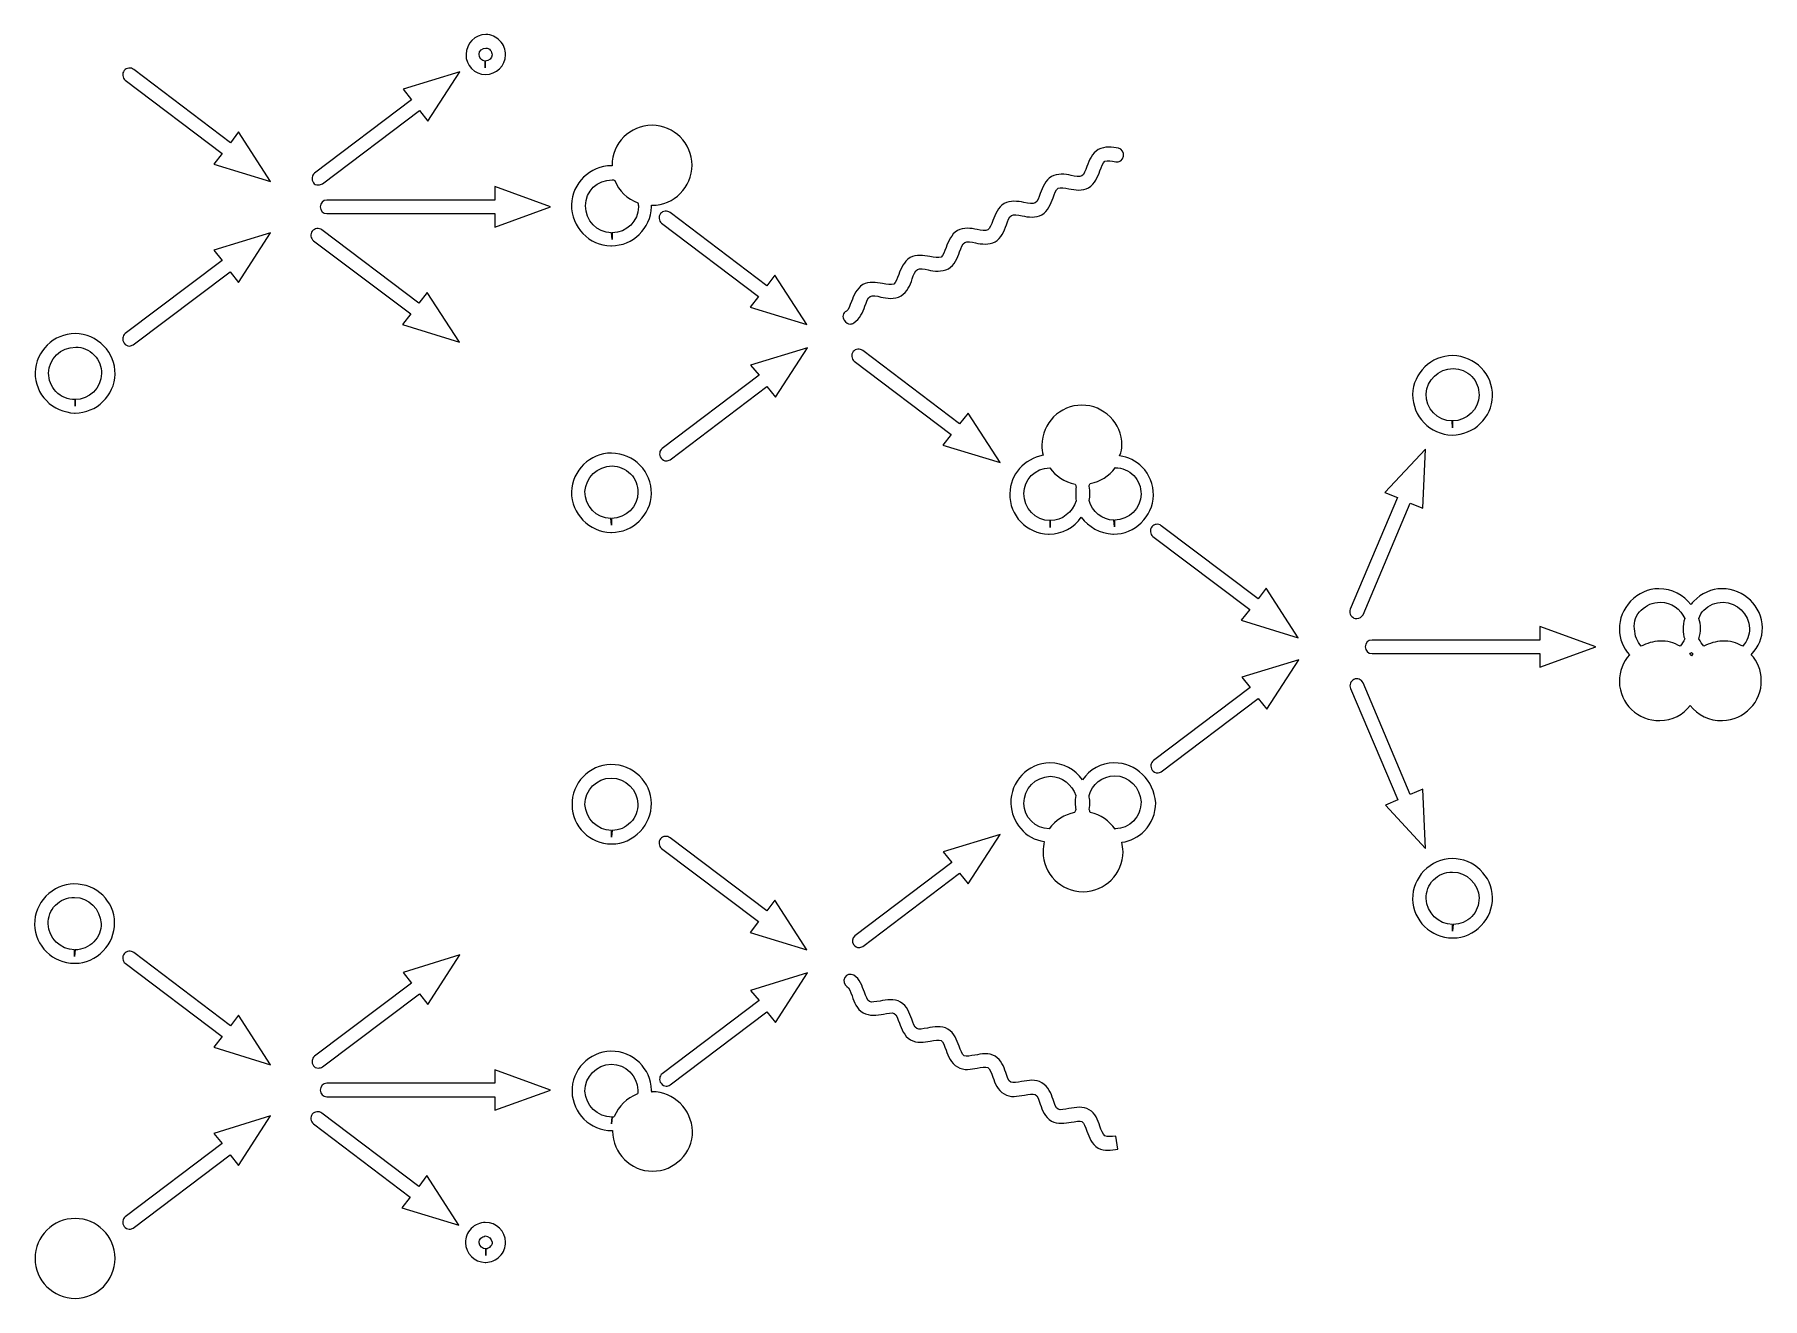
# Model space of a CAD drawing. Extents: x 37 to 283, y -132 to 47.
import ezdxf

# ---------------------------------------------------------------- set-up
doc = ezdxf.new("R2010")
doc.units = 0
doc.layers.get('0').update_dxf_attribs({"linetype": 'CONTINUOUS'})

msp = doc.modelspace()

# ---------------------------------------------------------------- linework, layer by layer
at = {"color": 7}
for points in [[(101.36, 45.28), (101.36, 45.28)], [(65.12, 31.84), (51.36, 42.24)], [(78.16, 26), (91.92, 36.4), (93.12, 34.88), (97.68, 41.92), (89.6, 39.44), (90.8, 37.92), (77.04, 27.52)], [(101.28, 43.44), (101.28, 42.48), (101.28, 43.44)], [(50.16, 40.72), (63.92, 30.32), (62.72, 28.8), (70.8, 26.32), (66.24, 33.36), (65.12, 31.84), (65.12, 31.84)], [(101.28, 41.52), (101.28, 41.52), (101.28, 41.52)], [(119.28, 28.64), (119.28, 28.56), (119.2, 28.56)], [(77.6, 25.84), (77.6, 25.84)], [(78.8, 21.76), (102.64, 21.76), (102.64, 19.84), (110.56, 22.72), (102.64, 25.6), (102.64, 23.68), (102.64, 23.68)], [(119.28, 26.56), (119.28, 26.56)], [(119.28, 26.56), (119.28, 26.56)], [(102.64, 23.68), (78.8, 23.68)], [(124.88, 22.96), (124.96, 22.96)], [(126.32, 20.4), (140.08, 10), (138.88, 8.48), (146.96, 6), (142.4, 13.04), (141.28, 11.52), (141.28, 11.52)], [(141.28, 11.52), (127.52, 21.92)], [(51.28, 3.12), (65.04, 13.52), (66.24, 12), (70.8, 19.04), (62.72, 16.56), (63.92, 15.12), (63.92, 15.12)], [(76.88, 17.92), (90.72, 7.52), (90.72, 7.52)], [(90.72, 7.52), (89.52, 6), (97.6, 3.52), (93.04, 10.56), (91.84, 9.04), (78.08, 19.44)], [(119.12, 17.2), (119.2, 17.2), (119.2, 17.2)], [(119.12, 17.2), (119.12, 17.2)], [(119.28, 19.04), (119.28, 18.08), (119.2, 19.04)], [(63.92, 15.12), (50.16, 4.72)], [(153.12, 6.08), (153.12, 6.08)], [(43.04, 4.72), (43.04, 4.72)], [(43.12, 2.8), (43.12, 2.8)], [(127.52, -13.2), (141.28, -2.8), (142.48, -4.32), (147.04, 2.72), (138.96, 0.24), (140.16, -1.2), (140.16, -1.2)], [(153.68, 0.8), (167.44, -9.6), (166.24, -11.12), (174.4, -13.6), (169.84, -6.56), (169.84, -6.56)], [(169.84, -6.56), (168.64, -8.08), (154.88, 2.32)], [(140.16, -1.2), (126.4, -11.6)], [(238.72, -0.24), (238.72, -0.24)], [(238.72, -0.24), (238.72, -0.24)], [(43.04, -4.64), (43.04, -5.6), (43.04, -4.64)], [(43.04, -4.64), (43.04, -4.64)], [(42.96, -6.56), (43.04, -6.56)], [(238.64, -7.68), (238.64, -8.64), (238.56, -7.68)], [(238.56, -9.68), (238.56, -9.68), (238.56, -9.68)], [(191.68, -11.12), (191.68, -11.12)], [(225.92, -35.2), (232.64, -19.36), (234.4, -20.08), (234.8, -11.68), (229.04, -17.84), (230.8, -18.56), (224.08, -34.4)], [(119.28, -14.08), (119.28, -14.08)], [(119.28, -14.08), (119.28, -14.08)], [(190.72, -14.32), (190.72, -14.32)], [(190.72, -14.32), (190.72, -14.32)], [(119.2, -21.52), (119.2, -22.48), (119.12, -21.52)], [(181.52, -21.84), (181.52, -22.8), (181.52, -21.84), (181.52, -21.84)], [(190.64, -21.76), (190.64, -22.72), (190.56, -21.76)], [(119.12, -23.52), (119.2, -23.52)], [(119.12, -23.52), (119.12, -23.52)], [(181.28, -23.76), (181.36, -23.76)], [(190.4, -23.76), (190.48, -23.76)], [(196.08, -24.08), (209.84, -34.48), (208.64, -36), (216.72, -38.48), (212.16, -31.44), (211.04, -32.96), (211.04, -32.96)], [(211.04, -32.96), (197.28, -22.56)], [(267.92, -31.52), (267.92, -31.52)], [(276.88, -31.52), (276.88, -31.52)], [(224.64, -35.68), (224.64, -35.68)], [(265.44, -34.56), (265.44, -34.56)], [(274.32, -34.56), (274.32, -34.56)], [(227.2, -40.72), (251.04, -40.72), (251.04, -42.64), (258.96, -39.76), (251.04, -36.88), (251.04, -38.8), (251.04, -38.8)], [(251.04, -38.8), (227.2, -38.8)], [(282.64, -37.04), (282.64, -37.04)], [(197.28, -57.52), (211.04, -47.12), (212.24, -48.64), (216.8, -41.6), (208.72, -44.08), (209.92, -45.52), (209.92, -45.52)], [(272.32, -40.8), (272.32, -40.8)], [(209.92, -45.52), (196.16, -55.92)], [(224.16, -45.68), (230.88, -61.52), (229.12, -62.24), (234.8, -68.4), (234.8, -68.4)], [(234.8, -68.4), (234.4, -60), (232.64, -60.72), (225.92, -44.88)], [(181.44, -56.24), (181.44, -56.24)], [(190.56, -56.24), (190.56, -56.24)], [(190.56, -56.24), (190.56, -56.24)], [(119.12, -56.48), (119.12, -56.48)], [(119.2, -58.4), (119.2, -58.4)], [(177.76, -62), (177.76, -62)], [(119.28, -65.84), (119.2, -66.8), (119.2, -65.84)], [(190.72, -65.6), (190.72, -65.68)], [(193.36, -64.48), (193.36, -64.48)], [(119.2, -67.76), (119.28, -67.76)], [(119.2, -67.76), (119.2, -67.76)], [(126.32, -68.4), (140.08, -78.8), (138.88, -80.32), (146.96, -82.8), (142.4, -75.76), (141.28, -77.28), (141.28, -77.28)], [(141.28, -77.28), (127.52, -66.88)], [(154.88, -82.32), (168.64, -71.92), (169.84, -73.44), (174.4, -66.4), (166.32, -68.88), (167.52, -70.4), (153.76, -80.8)], [(238.56, -69.84), (238.56, -69.84)], [(238.56, -69.84), (238.56, -69.84)], [(42.88, -73.44), (42.88, -73.44)], [(42.88, -73.44), (42.88, -73.44)], [(241.36, -78.08), (241.36, -78.08)], [(238.72, -79.2), (238.64, -80.16), (238.64, -79.2)], [(43.04, -82.8), (42.96, -83.76), (42.96, -82.8)], [(45.68, -81.68), (45.68, -81.68)], [(65.12, -93.6), (51.36, -83.2)], [(153.6, -82.08), (153.6, -82.08)], [(238.64, -81.12), (238.72, -81.12)], [(42.96, -84.72), (43.04, -84.72)], [(50.16, -84.72), (63.92, -95.12), (62.72, -96.64), (70.8, -99.12), (66.24, -92.08), (65.12, -93.6), (65.12, -93.6)], [(78.16, -99.44), (91.92, -89.04), (93.12, -90.56), (97.68, -83.52), (89.6, -86), (90.8, -87.52), (77.04, -97.92)], [(127.52, -102), (141.28, -91.6), (142.48, -93.12), (147.04, -86.08), (138.96, -88.56), (140.16, -90), (140.16, -90)], [(140.16, -90), (126.4, -100.4)], [(119.12, -97.2), (119.12, -97.2)], [(77.6, -99.6), (77.6, -99.6)], [(78.8, -103.68), (102.64, -103.68), (102.64, -105.6), (110.56, -102.72), (102.64, -99.84), (102.64, -101.76), (102.64, -101.76)], [(102.64, -101.76), (78.8, -101.76)], [(124.96, -102.96), (124.96, -102.96)], [(51.28, -122.32), (65.04, -111.92), (66.24, -113.44), (70.8, -106.4), (62.72, -108.88), (63.92, -110.32), (63.92, -110.32)], [(76.88, -107.52), (90.64, -117.92), (89.44, -119.44), (97.52, -121.92), (92.96, -114.88), (91.84, -116.4), (91.84, -116.4)], [(91.84, -116.4), (78.08, -106)], [(119.28, -106.56), (119.2, -107.52), (119.28, -106.56), (119.28, -106.56)], [(63.92, -110.32), (50.16, -120.72)], [(119.28, -108.48), (119.36, -108.48), (119.36, -108.56)], [(189.28, -109.2), (189.28, -109.2)], [(191.12, -111.12), (190.8, -109.28)], [(43.04, -120.96), (43.04, -120.96)], [(101.28, -121.52), (101.28, -121.52)], [(101.28, -121.52), (101.28, -121.52)], [(102, -124.96), (102, -124.96)], [(101.28, -127.2), (101.36, -127.2)], [(101.36, -125.28), (101.36, -126.24), (101.36, -125.28)]]:
    msp.add_lwpolyline(points, dxfattribs=at)
for points in [[(101.36, 47.2), (99.84, 47.2), (98.56, 45.92), (98.56, 44.4)], [(103.36, 46.32), (102.8, 46.88), (102.16, 47.2), (101.36, 47.2)], [(98.56, 44.4), (98.48, 42.8), (99.76, 41.52), (101.28, 41.52)], [(100.4, 44.4), (100.4, 44.88), (100.88, 45.28), (101.36, 45.28)], [(101.28, 43.44), (100.8, 43.44), (100.4, 43.84), (100.4, 44.4)], [(101.28, 41.52), (102.88, 41.52), (104.16, 42.8), (104.16, 44.32)], [(102.24, 44.32), (102.24, 43.84), (101.84, 43.44), (101.28, 43.44)], [(101.36, 45.28), (101.6, 45.28), (101.84, 45.2), (102, 44.96)], [(102, 44.96), (102.16, 44.8), (102.24, 44.56), (102.24, 44.32)], [(104.16, 44.32), (104.16, 45.04), (103.92, 45.76), (103.36, 46.32)], [(50, 42.08), (49.68, 41.68), (49.76, 41.04), (50.16, 40.72)], [(51.36, 42.24), (50.96, 42.56), (50.32, 42.48), (50, 42.08)], [(124.96, 34.32), (121.84, 34.32), (119.28, 31.76), (119.28, 28.64)], [(130.64, 28.64), (130.64, 31.76), (128.08, 34.32), (124.96, 34.32)], [(188.32, 30.88), (187.44, 30.32), (187.04, 29.36), (186.72, 28.48)], [(191.2, 31.04), (190.32, 31.2), (189.28, 31.36), (188.32, 30.88)], [(190.8, 29.12), (191.28, 29.04), (191.84, 29.36), (191.92, 29.92)], [(191.92, 29.92), (192, 30.4), (191.68, 30.96), (191.2, 31.04)], [(77.04, 27.52), (76.64, 27.2), (76.56, 26.64), (76.88, 26.16)], [(119.2, 28.56), (116.16, 28.56), (113.6, 26.08), (113.52, 23.04)], [(124.96, 22.96), (128.08, 22.96), (130.64, 25.52), (130.64, 28.64)], [(181.68, 27.04), (180.8, 26.48), (180.4, 25.52), (180.08, 24.64)], [(184.48, 27.2), (183.6, 27.36), (182.56, 27.52), (181.68, 27.04)], [(186, 27.12), (185.68, 26.96), (185.04, 27.04), (184.48, 27.2)], [(186.72, 28.48), (186.48, 27.92), (186.32, 27.28), (186, 27.12)], [(186.96, 25.44), (187.84, 26), (188.24, 26.96), (188.56, 27.84)], [(188.56, 27.84), (188.8, 28.4), (188.96, 29.04), (189.28, 29.2)], [(189.28, 29.2), (189.6, 29.36), (190.24, 29.28), (190.8, 29.12)], [(76.88, 26.16), (76.96, 25.92), (77.28, 25.84), (77.6, 25.84)], [(77.6, 25.84), (77.76, 25.84), (78, 25.92), (78.16, 26)], [(115.52, 22.88), (115.52, 24.96), (117.2, 26.56), (119.28, 26.56)], [(119.28, 26.56), (119.44, 26.56), (119.52, 26.56), (119.68, 26.48)], [(119.68, 26.48), (120.24, 24.96), (121.44, 23.84), (122.96, 23.28)], [(180.08, 24.64), (179.92, 24.08), (179.68, 23.44), (179.36, 23.28)], [(181.92, 24), (182.08, 24.56), (182.32, 25.2), (182.64, 25.36)], [(182.64, 25.36), (182.96, 25.52), (183.6, 25.44), (184.16, 25.28)], [(184.16, 25.28), (185.04, 25.12), (186.08, 24.96), (186.96, 25.44)], [(78.8, 23.68), (78.24, 23.68), (77.84, 23.28), (77.84, 22.72)], [(77.84, 22.72), (77.84, 22.16), (78.24, 21.76), (78.8, 21.76)], [(113.52, 23.04), (113.52, 19.84), (116, 17.2), (119.12, 17.2)], [(119.2, 19.04), (117.12, 19.04), (115.52, 20.8), (115.52, 22.88)], [(119.2, 17.2), (122.24, 17.2), (124.8, 19.68), (124.88, 22.72)], [(123.04, 22.72), (123.04, 20.72), (121.36, 19.04), (119.28, 19.04)], [(122.96, 23.28), (122.96, 23.12), (123.04, 22.88), (123.04, 22.72)], [(124.88, 22.72), (124.88, 22.8), (124.88, 22.88), (124.88, 22.96)], [(127.52, 21.92), (127.12, 22.24), (126.48, 22.16), (126.16, 21.76)], [(174.96, 23.2), (174.08, 22.64), (173.68, 21.68), (173.36, 20.8)], [(177.76, 23.36), (176.88, 23.52), (175.84, 23.68), (174.96, 23.2)], [(179.36, 23.28), (179.04, 23.12), (178.48, 23.2), (177.76, 23.36)], [(180.32, 21.6), (181.2, 22.16), (181.6, 23.12), (181.92, 24)], [(78.08, 19.44), (77.68, 19.76), (77.04, 19.68), (76.72, 19.28)], [(126.16, 21.76), (125.84, 21.36), (125.92, 20.72), (126.32, 20.4)], [(171.12, 19.52), (170.24, 19.68), (169.2, 19.84), (168.32, 19.36)], [(173.36, 20.8), (173.12, 20.24), (172.96, 19.6), (172.64, 19.44)], [(173.68, 17.76), (174.56, 18.24), (174.96, 19.28), (175.28, 20.16)], [(175.28, 20.16), (175.44, 20.72), (175.68, 21.36), (176, 21.52)], [(176, 21.52), (176.32, 21.68), (176.88, 21.6), (177.52, 21.44)], [(177.52, 21.44), (178.4, 21.28), (179.44, 21.12), (180.32, 21.6)], [(76.72, 19.28), (76.4, 18.88), (76.48, 18.24), (76.88, 17.92)], [(168.32, 19.36), (167.44, 18.8), (167.04, 17.84), (166.72, 16.96)], [(168.64, 16.32), (168.88, 16.88), (169.04, 17.52), (169.36, 17.68)], [(169.36, 17.68), (169.68, 17.84), (170.32, 17.76), (170.88, 17.6)], [(170.88, 17.6), (171.76, 17.44), (172.8, 17.28), (173.68, 17.76)], [(172.64, 19.44), (172.32, 19.28), (171.68, 19.36), (171.12, 19.52)], [(161.6, 15.52), (160.72, 14.96), (160.32, 14), (160, 13.12)], [(164.4, 15.68), (163.52, 15.84), (162.48, 16), (161.6, 15.52)], [(166, 15.6), (165.68, 15.44), (165.04, 15.52), (164.4, 15.68)], [(166.72, 16.96), (166.48, 16.4), (166.32, 15.76), (166, 15.6)], [(167.04, 13.92), (167.92, 14.48), (168.32, 15.44), (168.64, 16.32)], [(160, 13.12), (159.76, 12.56), (159.6, 11.92), (159.28, 11.76)], [(160.32, 10.08), (161.2, 10.64), (161.6, 11.6), (161.92, 12.48)], [(161.92, 12.48), (162.08, 13.04), (162.32, 13.68), (162.64, 13.84)], [(162.64, 13.84), (162.96, 14), (163.6, 13.92), (164.16, 13.76)], [(164.16, 13.76), (165.04, 13.6), (166.08, 13.44), (167.04, 13.92)], [(154.88, 11.68), (154, 11.12), (153.6, 10.16), (153.28, 9.28)], [(157.68, 11.84), (156.8, 12), (155.76, 12.16), (154.88, 11.68)], [(155.2, 8.64), (155.44, 9.2), (155.6, 9.84), (155.92, 10)], [(155.92, 10), (156.24, 10.16), (156.88, 10.08), (157.44, 9.92)], [(157.44, 9.92), (158.32, 9.76), (159.36, 9.52), (160.32, 10.08)], [(159.28, 11.76), (158.96, 11.6), (158.32, 11.68), (157.68, 11.84)], [(152.56, 7.92), (152.08, 7.68), (151.92, 7.04), (152.24, 6.64)], [(153.28, 9.28), (153.04, 8.72), (152.88, 8.08), (152.56, 7.92)], [(153.6, 6.24), (154.48, 6.8), (154.88, 7.76), (155.2, 8.64)], [(152.24, 6.64), (152.48, 6.24), (152.8, 6.08), (153.12, 6.08)], [(153.12, 6.08), (153.28, 6.08), (153.44, 6.16), (153.6, 6.24)], [(43.04, 4.72), (40, 4.72), (37.44, 2.24), (37.36, -0.8)], [(39.28, -0.88), (39.28, 1.12), (40.96, 2.8), (43.12, 2.8)], [(47.12, 2.96), (46, 4.08), (44.64, 4.72), (43.04, 4.72)], [(43.12, 2.8), (44.08, 2.8), (45.04, 2.4), (45.76, 1.68)], [(48.72, -1.04), (48.72, 0.48), (48.16, 1.92), (47.12, 2.96)], [(50.16, 4.72), (49.76, 4.4), (49.68, 3.84), (50, 3.36)], [(50, 3.36), (50.16, 3.12), (50.48, 2.96), (50.72, 2.96)], [(50.72, 2.96), (50.96, 2.96), (51.12, 3.04), (51.28, 3.12)], [(154.88, 2.32), (154.48, 2.64), (153.84, 2.56), (153.52, 2.16)], [(45.76, 1.68), (46.48, 0.96), (46.8, 0), (46.8, -0.96)], [(153.52, 2.16), (153.2, 1.76), (153.28, 1.12), (153.68, 0.8)], [(238.64, 1.6), (235.6, 1.6), (233.04, -0.88), (232.96, -3.92)], [(242.72, -0.16), (241.68, 0.96), (240.24, 1.52), (238.64, 1.6)], [(37.36, -0.8), (37.36, -2.32), (37.92, -3.76), (38.96, -4.8)], [(40.32, -3.52), (39.6, -2.8), (39.28, -1.84), (39.28, -0.88)], [(46.8, -0.96), (46.72, -3.04), (45.04, -4.64), (43.04, -4.64)], [(43.04, -6.56), (46.08, -6.56), (48.64, -4.08), (48.72, -1.04)], [(234.88, -3.84), (234.96, -1.92), (236.64, -0.24), (238.72, -0.24)], [(238.72, -0.24), (239.76, -0.24), (240.64, -0.64), (241.36, -1.36)], [(241.36, -1.36), (242.08, -2.08), (242.4, -3.04), (242.4, -4)], [(244.32, -4.16), (244.32, -2.64), (243.76, -1.2), (242.72, -0.16)], [(38.96, -4.8), (40, -5.92), (41.44, -6.48), (42.96, -6.56)], [(43.04, -4.64), (42, -4.64), (41.04, -4.24), (40.32, -3.52)], [(232.96, -3.92), (232.96, -7.04), (235.44, -9.6), (238.56, -9.68)], [(238.56, -7.68), (236.48, -7.68), (234.8, -5.92), (234.88, -3.84)], [(238.56, -9.68), (241.68, -9.68), (244.24, -7.2), (244.32, -4.16)], [(242.4, -4), (242.4, -6), (240.64, -7.68), (238.64, -7.68)], [(186, -5.44), (182.88, -5.44), (180.32, -8), (180.32, -11.12)], [(191.68, -11.12), (191.68, -8), (189.12, -5.44), (186, -5.44)], [(119.2, -12.24), (116.16, -12.24), (113.6, -14.72), (113.52, -17.76)], [(123.28, -14), (122.24, -12.88), (120.8, -12.32), (119.2, -12.24)], [(126.4, -11.6), (126, -11.92), (125.92, -12.48), (126.24, -12.96)], [(180.32, -11.12), (180.32, -11.6), (180.4, -12.08), (180.48, -12.56)], [(191.36, -12.64), (191.6, -12.08), (191.68, -11.6), (191.68, -11.12)], [(115.44, -17.68), (115.52, -15.76), (117.2, -14.08), (119.28, -14.08)], [(119.28, -14.08), (120.24, -14.08), (121.2, -14.48), (121.92, -15.2)], [(124.88, -18), (124.88, -16.48), (124.32, -15.04), (123.28, -14)], [(126.24, -12.96), (126.4, -13.2), (126.72, -13.36), (126.96, -13.36)], [(126.96, -13.36), (127.12, -13.36), (127.36, -13.28), (127.52, -13.2)], [(180.48, -12.56), (177.84, -13.04), (175.84, -15.28), (175.76, -18)], [(177.76, -18), (177.76, -16), (179.36, -14.4), (181.44, -14.32)], [(181.44, -14.32), (182.24, -15.52), (183.52, -16.32), (185.04, -16.64)], [(187.2, -16.56), (188.64, -16.32), (189.84, -15.52), (190.72, -14.32)], [(190.72, -14.32), (190.64, -14.32), (190.72, -14.32), (190.72, -14.32)], [(190.72, -14.32), (191.76, -14.32), (192.64, -14.72), (193.36, -15.44)], [(194.56, -14.24), (193.68, -13.36), (192.56, -12.8), (191.36, -12.64)], [(196.16, -18.24), (196.16, -16.72), (195.6, -15.28), (194.56, -14.24)], [(121.92, -15.2), (122.64, -15.92), (122.96, -16.88), (122.96, -17.84)], [(185.04, -16.64), (185.12, -16.8), (185.12, -16.96), (185.2, -17.04)], [(185.2, -17.04), (185.12, -17.36), (185.12, -17.6), (185.12, -17.92)], [(187.04, -16.96), (187.04, -16.8), (187.12, -16.72), (187.2, -16.56)], [(187.12, -18.08), (187.12, -17.68), (187.12, -17.36), (187.04, -16.96)], [(193.36, -15.44), (194.08, -16.16), (194.4, -17.12), (194.4, -18.08)], [(113.52, -17.76), (113.52, -20.88), (116, -23.44), (119.12, -23.52)], [(119.12, -21.52), (117.04, -21.52), (115.44, -19.76), (115.44, -17.68)], [(122.96, -17.84), (122.96, -19.84), (121.28, -21.52), (119.2, -21.52)], [(119.2, -23.52), (122.24, -23.52), (124.8, -21.04), (124.88, -18)], [(175.76, -18), (175.68, -21.12), (178.16, -23.68), (181.28, -23.76)], [(181.52, -21.84), (179.36, -21.84), (177.76, -20.08), (177.76, -18)], [(185.2, -19.04), (184.64, -20.64), (183.2, -21.84), (181.52, -21.84)], [(185.12, -17.92), (185.12, -18.32), (185.12, -18.64), (185.2, -19.04)], [(187.04, -18.96), (187.12, -18.64), (187.12, -18.4), (187.12, -18.08)], [(190.56, -21.76), (188.88, -21.76), (187.44, -20.56), (187.04, -18.96)], [(190.48, -23.76), (193.52, -23.76), (196.08, -21.28), (196.16, -18.24)], [(194.4, -18.08), (194.4, -20.08), (192.72, -21.76), (190.64, -21.76)], [(181.36, -23.76), (183.2, -23.76), (184.88, -22.8), (185.92, -21.36)], [(185.92, -21.36), (186.96, -22.72), (188.56, -23.68), (190.4, -23.76)], [(195.92, -22.72), (195.6, -23.12), (195.68, -23.76), (196.08, -24.08)], [(197.28, -22.56), (196.88, -22.24), (196.24, -22.32), (195.92, -22.72)], [(267.92, -31.52), (266.4, -31.52), (265.04, -32.16), (263.92, -33.28)], [(272.48, -33.76), (271.44, -32.4), (269.84, -31.52), (267.92, -31.52)], [(276.88, -31.52), (275.36, -31.52), (274, -32.16), (272.88, -33.28)], [(282.64, -37.04), (282.56, -34), (280.08, -31.52), (276.88, -31.52)], [(263.92, -33.28), (262.88, -34.4), (262.32, -35.76), (262.32, -37.28)], [(265.44, -34.56), (266.16, -33.84), (267.04, -33.44), (268.16, -33.44)], [(268.16, -33.44), (269.68, -33.44), (271.04, -34.4), (271.6, -35.76)], [(272.88, -33.28), (272.72, -33.44), (272.64, -33.6), (272.48, -33.76)], [(274.32, -34.56), (275.04, -33.84), (275.92, -33.44), (277.04, -33.44)], [(277.04, -33.44), (279.04, -33.44), (280.72, -35.12), (280.8, -37.12)], [(224.08, -34.4), (223.92, -34.88), (224.16, -35.44), (224.64, -35.68)], [(224.64, -35.68), (224.72, -35.76), (224.88, -35.76), (225.04, -35.76)], [(225.04, -35.76), (225.44, -35.76), (225.76, -35.52), (225.92, -35.2)], [(264.48, -37.2), (264.32, -36.16), (264.72, -35.2), (265.44, -34.56)], [(271.6, -35.76), (271.44, -36.24), (271.36, -36.8), (271.36, -37.28)], [(273.6, -35.76), (273.76, -35.28), (274, -34.88), (274.32, -34.56)], [(273.84, -37.12), (273.84, -36.64), (273.76, -36.16), (273.6, -35.76)], [(227.2, -38.8), (226.64, -38.8), (226.24, -39.2), (226.24, -39.76)], [(262.32, -37.28), (262.32, -38.64), (262.88, -39.92), (263.76, -40.88)], [(265.44, -39.68), (264.88, -39.04), (264.48, -38.16), (264.48, -37.2)], [(268.08, -38.96), (267.12, -38.96), (266.24, -39.28), (265.44, -39.68)], [(270.96, -39.68), (270.08, -39.2), (269.12, -38.88), (268.08, -38.96)], [(271.6, -38.64), (271.44, -39.04), (271.2, -39.36), (270.96, -39.68)], [(271.36, -37.28), (271.36, -37.76), (271.44, -38.24), (271.6, -38.64)], [(273.6, -38.64), (273.76, -38.16), (273.84, -37.6), (273.84, -37.12)], [(274.32, -39.68), (274.08, -39.36), (273.84, -39.04), (273.6, -38.64)], [(276.96, -38.96), (276, -38.96), (275.12, -39.28), (274.32, -39.68)], [(279.84, -39.68), (278.96, -39.2), (278, -38.88), (276.96, -38.96)], [(280.8, -37.12), (280.8, -38.08), (280.48, -38.96), (279.84, -39.68)], [(281.04, -40.88), (282.16, -39.76), (282.64, -38.48), (282.64, -37.04)], [(226.24, -39.76), (226.24, -40.32), (226.64, -40.72), (227.2, -40.72)], [(263.76, -40.88), (262.88, -41.92), (262.32, -43.2), (262.32, -44.72)], [(272.32, -40.8), (272.4, -40.72), (272.48, -40.64), (272.56, -40.56)], [(272.56, -41.04), (272.48, -40.96), (272.4, -40.88), (272.32, -40.8)], [(272.56, -40.56), (272.64, -40.64), (272.72, -40.72), (272.8, -40.8)], [(272.8, -40.8), (272.72, -40.88), (272.64, -40.96), (272.56, -41.04)], [(282.48, -44.48), (282.48, -43.12), (281.92, -41.84), (281.04, -40.88)], [(225.92, -44.88), (225.68, -44.4), (225.12, -44.16), (224.64, -44.4)], [(224.64, -44.4), (224.16, -44.64), (223.92, -45.2), (224.16, -45.68)], [(262.32, -44.72), (262.4, -47.84), (264.96, -50.32), (268.08, -50.24)], [(276.96, -50.24), (280.08, -50.16), (282.56, -47.6), (282.48, -44.48)], [(268.08, -50.24), (269.84, -50.24), (271.44, -49.36), (272.4, -48.08)], [(272.4, -48.08), (273.44, -49.44), (275.12, -50.32), (276.96, -50.24)], [(181.44, -56.24), (178.32, -56.32), (175.84, -58.88), (175.92, -62)], [(186.08, -58.64), (185.04, -57.2), (183.36, -56.24), (181.44, -56.24)], [(190.56, -56.24), (188.72, -56.24), (187.12, -57.2), (186.08, -58.64)], [(196.48, -61.92), (196.24, -58.72), (193.68, -56.24), (190.56, -56.24)], [(196.16, -55.92), (195.76, -56.24), (195.68, -56.8), (196, -57.28)], [(119.12, -56.48), (116, -56.56), (113.52, -59.12), (113.6, -62.24)], [(115.44, -62.16), (115.44, -60.16), (117.04, -58.4), (119.2, -58.4)], [(124.88, -62), (124.8, -58.96), (122.32, -56.48), (119.12, -56.48)], [(119.2, -58.4), (121.2, -58.4), (122.88, -60.08), (122.96, -62.08)], [(177.76, -62), (177.76, -59.92), (179.36, -58.24), (181.52, -58.16)], [(181.52, -58.16), (183.2, -58.16), (184.64, -59.36), (185.12, -60.88)], [(187.04, -60.88), (187.44, -59.28), (188.88, -58.16), (190.64, -58.08)], [(190.64, -58.08), (192.64, -58.08), (194.32, -59.76), (194.4, -61.76)], [(196, -57.28), (196.16, -57.52), (196.48, -57.68), (196.72, -57.68)], [(196.72, -57.68), (196.88, -57.68), (197.12, -57.6), (197.28, -57.52)], [(185.12, -60.88), (185.04, -61.28), (185.04, -61.6), (185.04, -62)], [(187.12, -61.76), (187.12, -61.44), (187.04, -61.2), (187.04, -60.88)], [(113.6, -62.24), (113.6, -65.28), (116.16, -67.76), (119.2, -67.76)], [(119.2, -65.84), (117.2, -65.84), (115.52, -64.16), (115.44, -62.16)], [(122.96, -62.08), (122.96, -63.04), (122.64, -64), (121.92, -64.72)], [(123.28, -66), (124.32, -64.88), (124.88, -63.52), (124.88, -62)], [(175.92, -62), (176, -64.72), (178, -67.04), (180.64, -67.44)], [(181.36, -65.6), (179.44, -65.6), (177.76, -64), (177.76, -62)], [(184.96, -63.28), (183.52, -63.6), (182.24, -64.4), (181.36, -65.6)], [(185.12, -62.88), (185.04, -63.04), (185.04, -63.2), (184.96, -63.28)], [(185.04, -62), (185.04, -62.32), (185.12, -62.56), (185.12, -62.88)], [(187.04, -62.88), (187.12, -62.48), (187.12, -62.16), (187.12, -61.76)], [(187.2, -63.28), (187.12, -63.12), (187.12, -63.04), (187.04, -62.88)], [(190.72, -65.68), (189.92, -64.48), (188.64, -63.6), (187.2, -63.28)], [(194.4, -61.76), (194.4, -62.88), (194, -63.76), (193.36, -64.48)], [(194.88, -65.92), (195.92, -64.8), (196.48, -63.44), (196.48, -61.92)], [(121.92, -64.72), (121.2, -65.44), (120.32, -65.84), (119.28, -65.84)], [(119.28, -67.76), (120.8, -67.76), (122.16, -67.12), (123.28, -66)], [(193.36, -64.48), (192.64, -65.2), (191.76, -65.6), (190.72, -65.6)], [(191.68, -67.52), (192.88, -67.36), (194, -66.8), (194.88, -65.92)], [(126.16, -67.04), (125.84, -67.44), (125.92, -68.08), (126.32, -68.4)], [(127.52, -66.88), (127.12, -66.56), (126.48, -66.64), (126.16, -67.04)], [(180.64, -67.44), (180.56, -67.92), (180.48, -68.32), (180.48, -68.88)], [(191.84, -68.88), (191.84, -68.4), (191.76, -67.92), (191.68, -67.52)], [(180.48, -68.88), (180.48, -72), (183.04, -74.56), (186.16, -74.56)], [(186.16, -74.56), (189.28, -74.56), (191.84, -72), (191.84, -68.88)], [(238.56, -69.84), (237.04, -69.84), (235.68, -70.48), (234.56, -71.6)], [(244.32, -75.36), (244.24, -72.32), (241.68, -69.84), (238.56, -69.84)], [(42.88, -73.44), (41.36, -73.44), (40, -74.08), (38.88, -75.2)], [(48.64, -78.96), (48.64, -75.92), (46.08, -73.44), (42.88, -73.44)], [(234.56, -71.6), (233.52, -72.72), (232.96, -74.08), (232.96, -75.6)], [(234.88, -75.52), (234.88, -74.56), (235.2, -73.6), (235.92, -72.88)], [(235.92, -72.88), (236.64, -72.16), (237.52, -71.76), (238.64, -71.76)], [(238.64, -71.76), (240.64, -71.76), (242.32, -73.44), (242.4, -75.44)], [(38.88, -75.2), (37.84, -76.32), (37.28, -77.68), (37.28, -79.2)], [(40.24, -76.48), (40.96, -75.76), (41.84, -75.36), (42.96, -75.36)], [(42.96, -75.36), (44.96, -75.36), (46.64, -77.04), (46.72, -79.04)], [(232.96, -75.6), (233.04, -78.64), (235.52, -81.12), (238.64, -81.12)], [(238.64, -79.2), (236.64, -79.2), (234.96, -77.52), (234.88, -75.52)], [(242.4, -75.44), (242.4, -76.4), (242.08, -77.36), (241.36, -78.08)], [(242.72, -79.36), (243.76, -78.24), (244.32, -76.88), (244.32, -75.36)], [(39.2, -79.12), (39.2, -78.16), (39.52, -77.2), (40.24, -76.48)], [(241.36, -78.08), (240.64, -78.8), (239.76, -79.2), (238.72, -79.2)], [(37.28, -79.2), (37.36, -82.24), (39.84, -84.72), (42.96, -84.72)], [(42.96, -82.8), (40.96, -82.8), (39.28, -81.12), (39.2, -79.12)], [(46.72, -79.04), (46.8, -80), (46.4, -80.96), (45.68, -81.68)], [(47.04, -82.96), (48.08, -81.84), (48.64, -80.48), (48.64, -78.96)], [(153.76, -80.8), (153.36, -81.12), (153.28, -81.68), (153.6, -82.08)], [(238.72, -81.12), (240.24, -81.12), (241.6, -80.48), (242.72, -79.36)], [(45.68, -81.68), (44.96, -82.4), (44.08, -82.8), (43.04, -82.8)], [(43.04, -84.72), (44.56, -84.72), (45.92, -84.08), (47.04, -82.96)], [(50, -83.36), (49.68, -83.76), (49.76, -84.4), (50.16, -84.72)], [(51.36, -83.2), (50.96, -82.88), (50.32, -82.96), (50, -83.36)], [(153.6, -82.08), (153.76, -82.32), (154.08, -82.48), (154.32, -82.48)], [(154.32, -82.48), (154.48, -82.48), (154.72, -82.4), (154.88, -82.32)], [(152.32, -86.72), (152.08, -87.2), (152.24, -87.76), (152.64, -88)], [(153.6, -86.4), (153.12, -86.16), (152.56, -86.32), (152.32, -86.72)], [(152.64, -88), (152.96, -88.16), (153.12, -88.8), (153.36, -89.36)], [(155.12, -88.8), (154.8, -87.92), (154.48, -86.96), (153.6, -86.4)], [(153.36, -89.36), (153.68, -90.24), (154, -91.2), (154.96, -91.76)], [(155.84, -90.16), (155.52, -90), (155.36, -89.36), (155.12, -88.8)], [(157.36, -90.08), (156.72, -90.16), (156.16, -90.32), (155.84, -90.16)], [(160.24, -90.24), (159.36, -89.68), (158.24, -89.92), (157.36, -90.08)], [(161.84, -92.64), (161.52, -91.76), (161.2, -90.8), (160.24, -90.24)], [(154.96, -91.76), (155.84, -92.24), (156.88, -92.08), (157.84, -91.92)], [(157.84, -91.92), (158.4, -91.84), (159.04, -91.68), (159.36, -91.84)], [(159.36, -91.84), (159.68, -92), (159.84, -92.64), (160.08, -93.2)], [(160.08, -93.2), (160.4, -94), (160.72, -95.04), (161.68, -95.6)], [(162.56, -94), (162.24, -93.84), (162, -93.2), (161.84, -92.64)], [(161.68, -95.6), (162.56, -96.08), (163.6, -95.92), (164.48, -95.76)], [(164.08, -93.92), (163.44, -94), (162.88, -94.16), (162.56, -94)], [(166.96, -94.08), (166.08, -93.52), (164.96, -93.76), (164.08, -93.92)], [(164.48, -95.76), (165.04, -95.68), (165.76, -95.52), (166, -95.68)], [(166, -95.68), (166.32, -95.84), (166.48, -96.48), (166.72, -97.04)], [(168.56, -96.48), (168.24, -95.6), (167.92, -94.64), (166.96, -94.08)], [(77.04, -97.92), (76.64, -98.24), (76.56, -98.8), (76.88, -99.28)], [(119.12, -97.2), (116, -97.28), (113.52, -99.84), (113.6, -102.96)], [(124.88, -102.72), (124.8, -99.68), (122.32, -97.2), (119.12, -97.2)], [(166.72, -97.04), (167.04, -97.92), (167.36, -98.88), (168.32, -99.44)], [(169.28, -97.84), (168.96, -97.68), (168.8, -97.04), (168.56, -96.48)], [(170.8, -97.76), (170.24, -97.84), (169.6, -98), (169.28, -97.84)], [(173.68, -97.92), (172.8, -97.36), (171.76, -97.6), (170.8, -97.76)], [(175.2, -100.24), (174.88, -99.36), (174.56, -98.4), (173.68, -97.92)], [(76.88, -99.28), (76.96, -99.44), (77.28, -99.6), (77.6, -99.6)], [(77.6, -99.6), (77.76, -99.6), (78, -99.52), (78.16, -99.44)], [(115.44, -102.88), (115.44, -100.8), (117.04, -99.12), (119.2, -99.04)], [(119.2, -99.04), (121.2, -99.04), (122.88, -100.72), (122.96, -102.72)], [(126.4, -100.4), (126, -100.72), (125.92, -101.28), (126.24, -101.76)], [(168.32, -99.44), (169.28, -100), (170.32, -99.76), (171.12, -99.6)], [(171.12, -99.6), (171.68, -99.52), (172.4, -99.36), (172.64, -99.52)], [(172.64, -99.52), (172.96, -99.68), (173.12, -100.32), (173.36, -100.88)], [(175.92, -101.6), (175.6, -101.44), (175.36, -100.8), (175.2, -100.24)], [(78.8, -101.76), (78.24, -101.76), (77.84, -102.16), (77.84, -102.72)], [(77.84, -102.72), (77.84, -103.28), (78.24, -103.68), (78.8, -103.68)], [(113.6, -102.96), (113.68, -106), (116.16, -108.48), (119.28, -108.48)], [(119.28, -106.56), (117.2, -106.56), (115.52, -104.88), (115.44, -102.88)], [(122.96, -102.72), (122.96, -102.88), (122.96, -103.12), (122.88, -103.28)], [(124.96, -102.96), (124.88, -102.88), (124.88, -102.8), (124.88, -102.72)], [(124.96, -102.96), (124.88, -102.96), (124.88, -102.96), (124.96, -102.96)], [(130.72, -108.56), (130.56, -105.44), (128.08, -102.96), (124.96, -102.96)], [(126.24, -101.76), (126.4, -102), (126.72, -102.16), (126.96, -102.16)], [(126.96, -102.16), (127.12, -102.16), (127.36, -102.08), (127.52, -102)], [(173.36, -100.88), (173.68, -101.76), (174, -102.72), (174.96, -103.28)], [(177.44, -101.52), (176.88, -101.6), (176.24, -101.76), (175.92, -101.6)], [(180.32, -101.68), (179.44, -101.12), (178.4, -101.36), (177.44, -101.52)], [(181.92, -104.08), (181.6, -103.2), (181.28, -102.24), (180.32, -101.68)], [(122.88, -103.28), (121.36, -103.84), (120.24, -105.04), (119.6, -106.48)], [(174.96, -103.28), (175.84, -103.84), (176.88, -103.6), (177.84, -103.44)], [(177.84, -103.44), (178.48, -103.36), (179.04, -103.2), (179.36, -103.36)], [(179.36, -103.36), (179.68, -103.52), (179.92, -104.16), (180.08, -104.72)], [(180.08, -104.72), (180.4, -105.6), (180.72, -106.56), (181.68, -107.12)], [(182.64, -105.44), (182.32, -105.28), (182.08, -104.64), (181.92, -104.08)], [(184.16, -105.36), (183.6, -105.44), (182.96, -105.6), (182.64, -105.44)], [(187.04, -105.52), (186.16, -104.96), (185.12, -105.2), (184.16, -105.36)], [(76.72, -106.16), (76.4, -106.56), (76.48, -107.2), (76.88, -107.52)], [(78.08, -106), (77.68, -105.68), (77.04, -105.76), (76.72, -106.16)], [(119.6, -106.48), (119.52, -106.56), (119.44, -106.56), (119.28, -106.56)], [(181.68, -107.12), (182.56, -107.6), (183.6, -107.44), (184.48, -107.28)], [(184.48, -107.28), (185.04, -107.2), (185.76, -107.04), (186, -107.2)], [(186, -107.2), (186.32, -107.36), (186.48, -108), (186.72, -108.56)], [(188.56, -107.84), (188.24, -106.96), (187.92, -106), (187.04, -105.52)], [(189.28, -109.2), (188.96, -109.04), (188.72, -108.4), (188.56, -107.84)], [(119.36, -108.56), (119.36, -111.68), (121.92, -114.24), (125.04, -114.24)], [(125.04, -114.24), (128.16, -114.24), (130.72, -111.68), (130.72, -108.56)], [(186.72, -108.56), (187.04, -109.44), (187.36, -110.4), (188.32, -110.96)], [(190.8, -109.28), (190.24, -109.28), (189.6, -109.44), (189.28, -109.2)], [(188.32, -110.96), (188.8, -111.2), (189.2, -111.28), (189.68, -111.28)], [(189.68, -111.28), (190.16, -111.28), (190.64, -111.2), (191.12, -111.12)], [(43.04, -120.96), (39.92, -120.96), (37.36, -123.52), (37.36, -126.64)], [(48.72, -126.64), (48.64, -123.44), (46.16, -120.96), (43.04, -120.96)], [(50.16, -120.72), (49.76, -121.04), (49.68, -121.6), (50, -122.08)], [(50, -122.08), (50.16, -122.32), (50.48, -122.48), (50.72, -122.48)], [(50.72, -122.48), (50.96, -122.48), (51.12, -122.4), (51.28, -122.32)], [(99.28, -122.4), (98.72, -122.96), (98.48, -123.68), (98.48, -124.4)], [(101.28, -121.52), (100.56, -121.52), (99.84, -121.84), (99.28, -122.4)], [(104.16, -124.32), (104.16, -122.8), (102.88, -121.52), (101.28, -121.52)], [(98.48, -124.4), (98.48, -125.92), (99.76, -127.2), (101.28, -127.2)], [(100.4, -124.4), (100.4, -124.16), (100.48, -123.92), (100.64, -123.76)], [(101.36, -125.28), (100.88, -125.28), (100.48, -124.88), (100.4, -124.4)], [(100.64, -123.76), (100.8, -123.6), (101.04, -123.52), (101.28, -123.44)], [(101.28, -123.44), (101.76, -123.44), (102.16, -123.84), (102.24, -124.32)], [(102, -124.96), (101.84, -125.12), (101.6, -125.28), (101.36, -125.28)], [(102.24, -124.32), (102.32, -124.56), (102.16, -124.8), (102, -124.96)], [(103.36, -126.32), (103.92, -125.76), (104.16, -125.04), (104.16, -124.32)], [(37.36, -126.64), (37.36, -129.76), (39.92, -132.32), (43.04, -132.32)], [(43.04, -132.32), (46.16, -132.32), (48.72, -129.76), (48.72, -126.64)], [(101.36, -127.2), (102.08, -127.2), (102.8, -126.88), (103.36, -126.32)]]:
    msp.add_open_spline(points, degree=3, dxfattribs=at)

doc.saveas('drawing.dxf')
